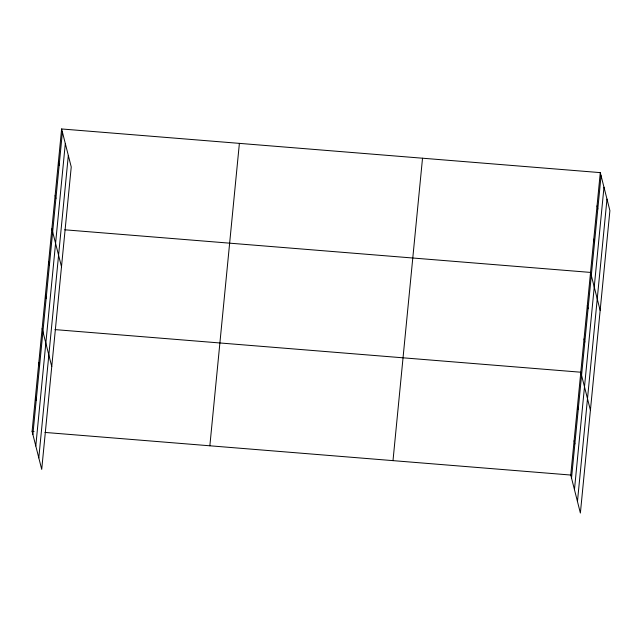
<?xml version="1.0" encoding="UTF-8"?>
<svg xmlns="http://www.w3.org/2000/svg" width="642" height="642" viewBox="0 0 642 642"><rect width="100%" height="100%" fill="white"/><g stroke="black" fill="none" stroke-linecap="round" stroke-linejoin="round"><path stroke-width="0.96" d="M61.624 128.962L71.238 166.96L41.714 469.382L32.1 431.384L61.624 128.962L600.286 172.618L609.9 210.616L580.376 513.038L570.762 475.04L600.286 172.618M32.878 434.449L62.402 132.027M35.791 445.981L65.315 143.551M38.801 457.858L68.325 155.428M209.854 445.789L239.386 143.367M393 460.635L422.524 158.213M571.532 478.105L601.056 175.683M574.454 489.637L603.978 187.215M577.455 501.514L606.987 199.092M64.722 229.796L590.544 272.417L600.158 310.415M54.979 329.603L580.793 372.216L590.415 410.214M32.1 431.384L34.074 431.544M44.94 432.427L570.762 475.04M597.036 205.881L597.814 208.947M593.786 239.153L594.564 242.219M587.294 305.68L588.072 308.746M584.043 338.952L584.822 342.017M577.455 406.49L578.225 409.556M574.108 440.765L574.879 443.831M58.382 162.225L59.152 165.291M55.132 195.489L55.91 198.563M51.882 228.761L61.496 266.759M48.632 262.024L49.41 265.09M45.389 295.296L46.16 298.361M42.139 328.56L51.753 366.558M38.793 362.834L39.571 365.9M35.446 397.109L36.225 400.175"/></g></svg>
